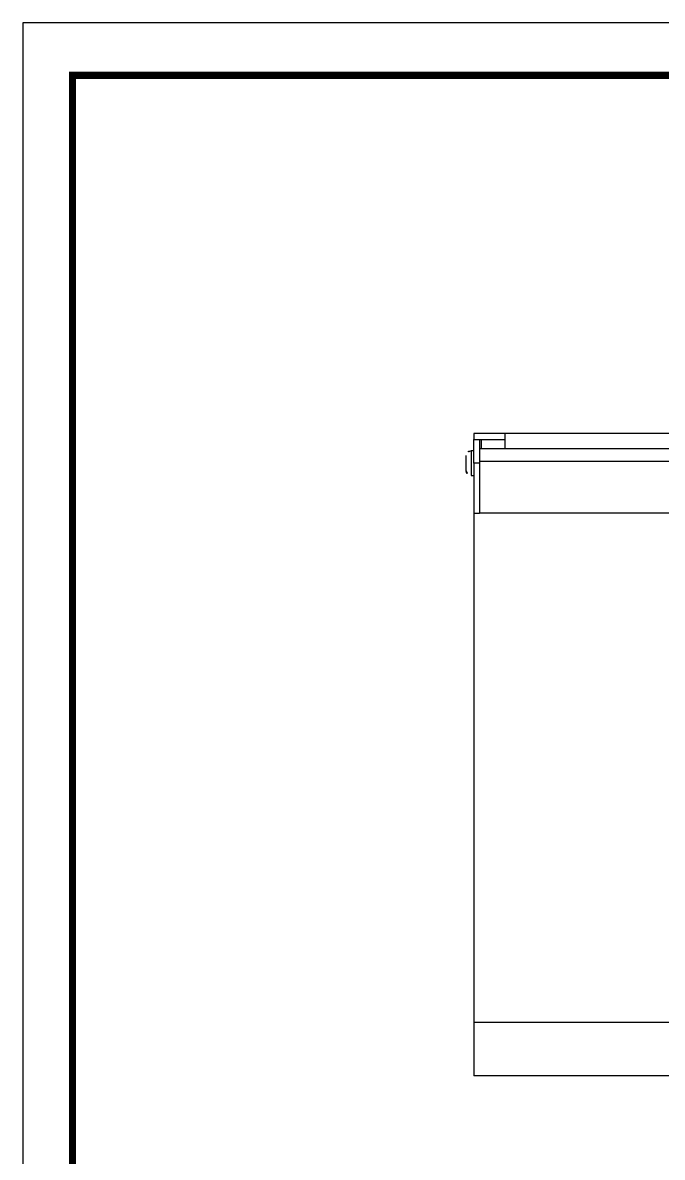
# Model space of a CAD drawing. Extents: x 16296680691 to 16296681387, y -37409617466 to -37409616989.
# Drawn here: x 16296680690.9 to 16296680825.3, y -37409617227.9 to -37409616989.4 of the extents above; entities that cross this region are included whole.
import ezdxf

# ---------------------------------------------------------------- set-up
doc = ezdxf.new("R2010")
doc.units = 0
doc.header["$LTSCALE"] = 10
doc.header["$MEASUREMENT"] = 0
doc.layers.get('0').update_dxf_attribs({"linetype": 'CONTINUOUS'})

# ---------------------------------------------------------------- blocks, each defined once
blk = doc.blocks.new('G$CD948761B')
at = {"color": 7, "linetype": 'Continuous', "lineweight": 25}
for p, q in [((8.1, 135), (1.6, 135)), ((1.6, 135), (1.6, 133.8)), ((1.6, 133.8), (2.8, 133.8)), ((1.6, 128.8), (1.6, 133.8)), ((2.8, 133.8), (2.8, 129.01)), ((2.8, 133.8), (8.1, 133.8)), ((3.1, 133.8), (3.1, 131.8)), ((155.1, 135), (8.1, 135)), ((8.1, 135), (8.1, 131.8)), ((1.6, 131.4), (1, 131.4)), ((1, 131.4), (1, 126.2)), ((160.4, 131.8), (2.8, 131.8)), ((0, 127.2), (0, 130.4)), ((2.8, 128.8), (1.6, 128.8)), ((1.6, 128.8), (1.6, 118.23)), ((160.4, 129.14), (2.8, 129.14)), ((2.8, 129.01), (2.8, 118.3)), ((1, 126.2), (1.6, 126.2)), ((2.8, 118.23), (1.6, 118.23)), ((1.6, 118.23), (1.6, 11.2)), ((160.4, 118.3), (2.8, 118.3)), ((2.8, 118.3), (2.8, 118.23)), ((161.6, 11.2), (1.6, 11.2)), ((1.6, 11.2), (1.6, 0)), ((161.6, 0), (1.6, 0))]:
    blk.add_line(p, q, dxfattribs=at)
for centre, start, end in [((1, 130.4), 90, 180), ((1, 127.2), 180, 270)]:
    blk.add_arc(centre, 1, start, end, dxfattribs=at)

msp = doc.modelspace()

# ---------------------------------------------------------------- linework, layer by layer
at = {"ltscale": 0.5}
msp.add_lwpolyline([(16296680690.900061, -37409617466.361633), (16296681341.900061, -37409617466.361633), (16296681341.900061, -37409616989.361633), (16296680690.900061, -37409616989.361633)], close=True, dxfattribs=at)
at = {"color": 5, "linetype": 'ByBlock', "lineweight": 200, "const_width": 1.5}
msp.add_lwpolyline([(16296680701.36825, -37409617445.936913), (16296681331.36825, -37409617445.936913), (16296681331.36825, -37409617000.436913), (16296680701.36825, -37409617000.436913)], close=True, dxfattribs=at)

# ---------------------------------------------------------------- block references
msp.add_blockref('G$CD948761B', (16296680784.13702, -37409617210.749184))

doc.saveas('drawing.dxf')
